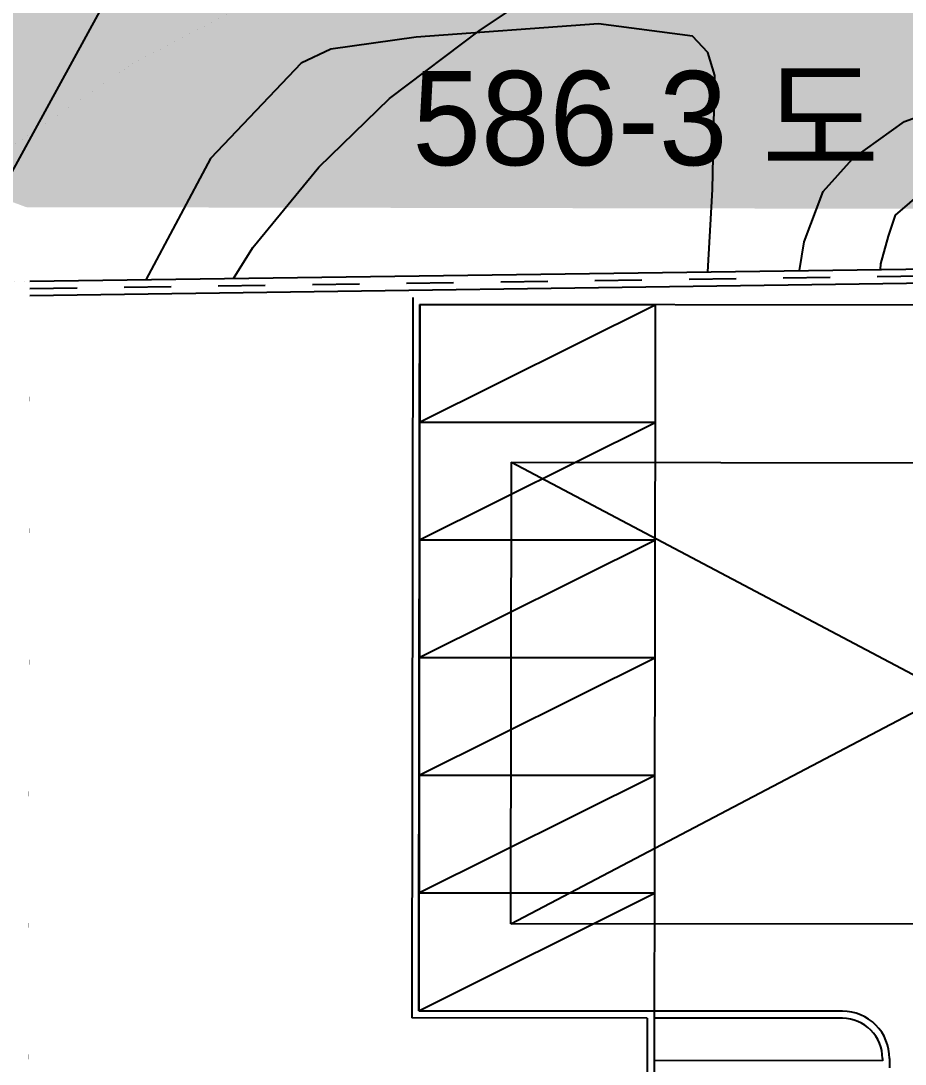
# Model space of a CAD drawing. Header units: millimetres. Extents: x 9 to 403, y 12 to 283.
# Drawn here: x 46.44 to 65.22, y 233.53 to 255.69 of the extents above; entities that cross this region are included whole.
import ezdxf
from ezdxf.enums import TextEntityAlignment as Align

# ---------------------------------------------------------------- set-up
doc = ezdxf.new("R2010")
doc.units = ezdxf.units.MM
doc.linetypes.add('HIDDEN', pattern=[2, 1, -1])
doc.linetypes.add('PHANTOM2', pattern=[12.5, 10, -0.5, 0.5, -0.5, 0.5, -0.5])
for name, color, linetype in [('AD002', 7, 'Continuous'), ('CAA002', 30, 'Continuous'), ('DA001', 3, 'Continuous'), ('G', 3, 'Continuous'), ('LSMD_CONT_LDREG_41500', 1, 'Continuous'), ('SITE_20200109$0$AA-HACTH', 5, 'Continuous'), ('SITE_20200109$0$ELE7', 7, 'Continuous'), ('SITE_20200109$0$주차', 4, 'Continuous'), ('SITE_20200109$0$출력안됨', 155, 'Continuous'), ('솔리드', 7, 'PHANTOM2')]:
    doc.layers.add(name, color=color, linetype=linetype)
doc.styles.add('HY헤드라인', font='H2HDRM.TTF')

msp = doc.modelspace()

# ---------------------------------------------------------------- hatches: boundary and pattern name
at = {"layer": '솔리드'}
h = msp.add_hatch(color=253, dxfattribs=at)
edge = h.paths.add_edge_path()
edge.add_line((64.084, 282.587), (55.601, 282.587))
edge.add_line((55.601, 282.587), (56.766, 276.184))
edge.add_line((56.766, 276.184), (56.961, 275.576))
edge.add_line((56.961, 275.576), (56.973, 273.835))
edge.add_line((56.973, 273.835), (56.707, 271.793))
edge.add_line((56.707, 271.793), (56.313, 270.116))
edge.add_line((56.313, 270.116), (55.934, 269.422))
edge.add_line((55.934, 269.422), (39.183, 267.395))
edge.add_line((39.183, 267.395), (25.725, 265.815))
edge.add_line((25.725, 265.815), (21.891, 264.746))
edge.add_line((21.891, 264.746), (15.475, 262.615))
edge.add_line((15.475, 262.615), (15.475, 253.874))
edge.add_line((15.475, 253.874), (24.712, 254.907))
edge.add_line((24.712, 254.907), (26.301, 255.035))
edge.add_line((26.301, 255.035), (32.158, 255.51))
edge.add_line((32.158, 255.51), (36.38, 255.502))
edge.add_line((36.38, 255.502), (46.553, 251.734))
edge.add_line((46.553, 251.734), (76.583, 251.679))
edge.add_arc((76.556, 236.68), 15, 78.463, 89.8966, ccw=False)
edge.add_line((79.556, 251.376), (79.556, 250.822))
edge.add_arc((81.556, 250.822), 2, 180, 226.7599)
edge.add_line((80.186, 249.365), (80.641, 249.061))
edge.add_line((80.641, 249.061), (96.55, 244.893))
edge.add_line((96.55, 244.893), (109.079, 241.675))
edge.add_arc((122.056, 242.444), 13, 109.5044, 183.3904, ccw=False)
edge.add_arc((86.214, 343.635), 94.351, 289.50436, 303.87872)
edge.add_arc((42.124, 403.151), 168.375, 305.0453, 307.87525)
edge.add_arc((144.345, 264.356), 6, 18.0742, 78.9291, ccw=False)
edge.add_arc((180.213, 276.062), 31.731, 198.0742, 211.337)
edge.add_line((153.111, 259.56), (156.101, 261.38))
edge.add_arc((180.213, 276.062), 28.231, 182.3087, 211.337, ccw=False)
edge.add_arc((158.001, 275.166), 6, 126.1506, 182.3087, ccw=False)
edge.add_arc((199.492, 218.375), 76.333, 122.73177, 126.15129, ccw=False)
edge.add_line((158.218, 282.587), (137.063, 282.587))
edge.add_line((137.063, 282.587), (133.681, 280.358))
edge.add_arc((86.214, 343.635), 79.101, 284.97397, 306.87545, ccw=False)
edge.add_arc((86.448, 360.986), 95.918, 277.14469, 282.15993, ccw=False)
edge.add_line((98.378, 265.812), (97.448, 265.702))
edge.add_line((97.448, 265.702), (91.892, 267.666))
edge.add_line((91.892, 267.666), (90.01, 267.899))
edge.add_line((90.01, 267.899), (71.749, 268.19))
edge.add_line((71.749, 268.19), (68.859, 272.077))
edge.add_line((68.859, 272.077), (67.406, 274.75))
edge.add_line((67.406, 274.75), (65.538, 278.941))
edge.add_line((65.538, 278.941), (64.558, 281.825))
edge.add_line((64.558, 281.825), (64.084, 282.587))

# ---------------------------------------------------------------- linework, layer by layer
at = {"color": 8}
for p, q in [((46.629, 250.16), (78.336, 250.603)), ((46.628, 249.86), (78.247, 250.301))]:
    msp.add_line(p, q, dxfattribs=at)
at = {"layer": 'AD002', "color": 8, "elevation": 85.903, "flags": 128}
msp.add_lwpolyline([(44.792, 249.832), (48.36, 256.349), (50.375, 260.108), (51.047, 261.72)], dxfattribs=at)
at = {"layer": 'CAA002', "color": 8, "elevation": 85.903, "flags": 128}
for points in [[(50.958, 250.22), (51.363, 250.88), (52.765, 252.581), (54.27, 254.043), (56.2, 255.502), (57.654, 256.467), (57.873, 256.892), (58.014, 257.445), (58.364, 266.282), (58.576, 267.789), (59.16, 268.832), (59.796, 269.451), (62.649, 271.605), (62.833, 271.893), (62.868, 272.307), (62.752, 272.894), (60.66, 277.101), (60.137, 278.285), (59.452, 280.749), (59.151, 282.587)], [(62.976, 250.388), (63.074, 250.995), (63.482, 252.07), (64.1, 252.757), (65.209, 253.553), (66.468, 254.006), (67.654, 254.211), (68.897, 254.261), (71.813, 254.567), (72.266, 254.732), (72.447, 254.995), (72.604, 255.472), (72.395, 265.531), (72.155, 266.357), (71.676, 267.023), (70.556, 267.689), (69.618, 268.428), (68.524, 269.583), (66.875, 271.961), (65.063, 275.156), (63.268, 278.96), (61.882, 282.587)]]:
    msp.add_lwpolyline(points, dxfattribs=at)
at = {"layer": 'DA001', "color": 8, "elevation": 85.903, "flags": 128}
for points in [[(61.032, 250.361), (61.125, 252.108), (61.177, 254.528), (61.027, 255.016), (60.703, 255.367), (58.704, 255.626), (54.837, 255.341), (53.025, 255.089), (52.39, 254.789), (50.469, 252.768), (49.094, 250.194)], [(64.695, 250.412), (64.703, 250.527), (64.865, 251.116), (65.014, 251.564), (65.622, 252.091), (66.756, 252.248), (70.275, 251.659), (72.307, 250.568), (72.334, 250.519)]]:
    msp.add_lwpolyline(points, dxfattribs=at)
at = {"layer": 'G', "color": 8, "linetype": 'HIDDEN'}
msp.add_line((46.631, 250.01), (78.292, 250.452), dxfattribs=at)
at = {"layer": 'LSMD_CONT_LDREG_41500', "color": 7, "linetype": 'Continuous', "const_width": 0.00026, "elevation": 85.903, "flags": 128}
for points in [[(49.227, 257.869), (57.281, 259.21), (48.822, 254.789), (48.407, 254.502), (48.205, 256.121), (34.359, 255.207), (49.227, 257.869)], [(57.281, 259.21), (61.549, 259.228), (76.912, 251.57), (77.125, 251.414), (78.342, 250.602), (46.635, 250.159), (42.178, 250.012), (42.669, 250.568), (48.407, 254.502), (48.822, 254.789), (57.281, 259.21)], [(33.07, 254.974), (34.359, 255.207), (48.205, 256.121), (48.407, 254.502), (42.669, 250.568), (34.973, 252.594), (19.716, 251.912), (19.879, 252.592), (33.07, 254.974)], [(79.564, 249.785), (79.564, 181.352), (68.177, 188.212), (48.822, 193.271), (46.561, 194.466), (46.554, 218.192), (46.635, 250.159), (78.342, 250.602), (79.564, 249.785)], [(42.178, 250.012), (46.635, 250.159), (46.554, 218.192), (27.197, 216.207), (25.249, 223.767), (30.158, 233.36), (34.052, 239.557), (39.027, 243.581), (39.475, 246.951), (42.178, 250.012)]]:
    msp.add_lwpolyline(points, close=True, dxfattribs=at)
at = {"layer": 'SITE_20200109$0$AA-HACTH', "color": 8}
for p, q in [((54.911, 249.669), (54.89, 234.669)), ((67.911, 249.651), (54.911, 249.669)), ((54.89, 234.669), (59.89, 234.662)), ((59.89, 234.662), (59.854, 208.462))]:
    msp.add_line(p, q, dxfattribs=at)
at = {"layer": 'SITE_20200109$0$ELE7', "color": 8}
for p, q in [((54.761, 249.819), (54.74, 234.519)), ((54.911, 249.669), (54.89, 234.669)), ((59.89, 234.662), (54.89, 234.669)), ((59.89, 234.662), (59.854, 208.462)), ((63.89, 234.657), (59.89, 234.662)), ((59.74, 234.513), (54.74, 234.519)), ((59.74, 234.513), (59.704, 208.313)), ((63.89, 234.507), (59.89, 234.512)), ((64.739, 233.606), (59.889, 233.612)), ((64.739, 233.656), (64.739, 233.606)), ((64.889, 233.655), (64.889, 233.455))]:
    msp.add_line(p, q, dxfattribs=at)
for major_axis, start_param, end_param in [((-1, 0.001), 3.141174, 4.711971), ((-0.85, 0.001), 3.141074, 4.711871)]:
    msp.add_ellipse((63.889, 233.657), major_axis=major_axis, ratio=0.999998, start_param=start_param, end_param=end_param, dxfattribs=at)
at = {"layer": 'SITE_20200109$0$주차', "color": 8}
for p, q in [((54.908, 247.169), (54.911, 249.669)), ((54.908, 247.169), (59.911, 249.662)), ((54.911, 249.669), (59.911, 249.662)), ((59.911, 249.662), (59.908, 247.162)), ((54.904, 244.669), (54.908, 247.169)), ((54.904, 244.669), (59.908, 247.162)), ((59.908, 247.162), (54.908, 247.169)), ((54.908, 247.169), (59.908, 247.162)), ((59.908, 247.162), (59.904, 244.662)), ((54.901, 242.169), (54.904, 244.669)), ((54.901, 242.169), (59.904, 244.662)), ((59.904, 244.662), (54.904, 244.669)), ((54.904, 244.669), (59.904, 244.662)), ((59.904, 244.662), (59.901, 242.162)), ((54.897, 239.669), (54.901, 242.169)), ((54.897, 239.669), (59.901, 242.162)), ((59.901, 242.162), (54.901, 242.169)), ((54.901, 242.169), (59.901, 242.162)), ((59.901, 242.162), (59.897, 239.662)), ((54.894, 237.169), (54.897, 239.669)), ((54.894, 237.169), (59.897, 239.662)), ((59.897, 239.662), (54.897, 239.669)), ((54.897, 239.669), (59.897, 239.662)), ((59.897, 239.662), (59.894, 237.162)), ((54.89, 234.669), (54.894, 237.169)), ((54.89, 234.669), (59.894, 237.162)), ((59.894, 237.162), (54.894, 237.169)), ((54.894, 237.169), (59.894, 237.162)), ((59.894, 237.162), (59.89, 234.662)), ((59.89, 234.662), (54.89, 234.669))]:
    msp.add_line(p, q, dxfattribs=at)
at = {"layer": 'SITE_20200109$0$출력안됨', "color": 8}
for p, q in [((56.843, 236.516), (56.856, 246.316)), ((56.843, 236.516), (75.456, 246.291)), ((56.856, 246.316), (75.443, 236.491)), ((56.856, 246.316), (75.456, 246.291)), ((75.443, 236.491), (56.843, 236.516))]:
    msp.add_line(p, q, dxfattribs=at)

# ---------------------------------------------------------------- texts
at = {"layer": 'LSMD_CONT_LDREG_41500', "color": 7, "style": 'HY헤드라인'}
msp.add_text('586-3 도', height=2, dxfattribs=at).set_placement((59.719, 253.64, 85.903), align=Align.MIDDLE)

doc.saveas('drawing.dxf')
